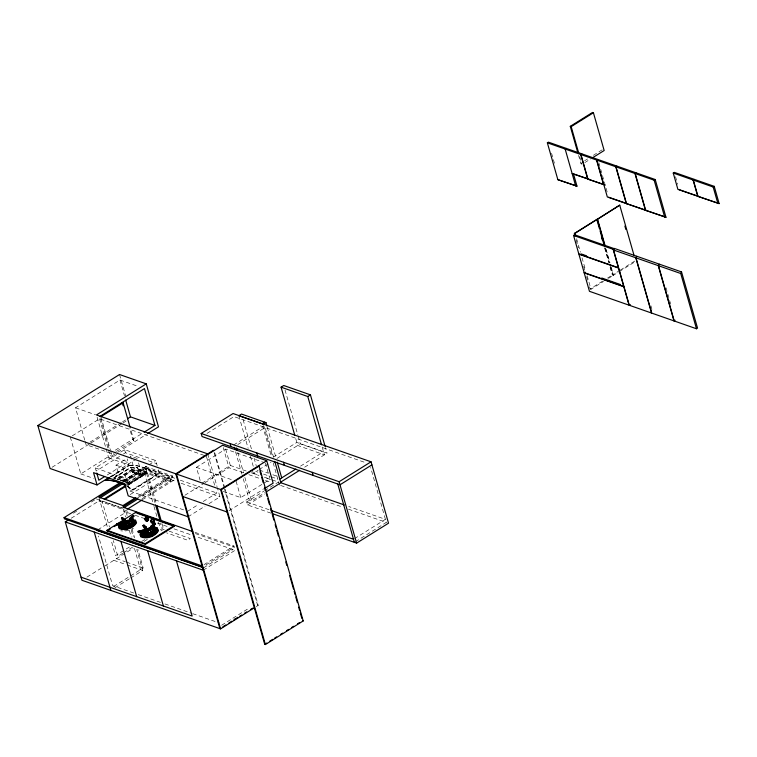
<?xml version="1.0" encoding="UTF-8"?>
<svg xmlns="http://www.w3.org/2000/svg" width="757" height="757" viewBox="0 0 757 757"><rect width="100%" height="100%" fill="white"/><g stroke="black" fill="none" stroke-linecap="round" stroke-linejoin="round"><path stroke-width="0.57" stroke-dasharray="3.79 2.84" d="M136.44 467.41L137.481 467.883M137.414 467.466L137.102 467.523M137.282 467.665L136.762 467.637M136.648 467.599L137.414 467.826M128.539 484.84L147.293 472.945L128.567 484.953L126.419 484.13M128.567 484.953L129.646 484.045L129.059 483.723A72.776 34.992 58 0 0 127.299 482.815A73.836 35.503 58 0 0 126.126 482.256A73.741 35.465 58 0 1 127.28 482.758A72.596 34.907 58 0 1 129.627 483.978M84.737 440.167L75.52 407.796L119.984 380.023L137.783 386.259M72.256 435.843L99.564 418.801L205.251 455.78M89.969 442.164L121.584 422.415M122.568 421.8L125.539 419.946M52.082 467.268L89.941 443.621M90.935 443.006L121.82 423.712M122.814 423.097L126.807 420.608M115.319 450.178L142.108 433.449M85.058 441.284L86.014 444.633L110.484 453.197L111.639 454.427L115.509 452.014M116.474 451.409L133.875 440.546L130.393 428.33M70.306 437.063L80.8 473.901L110.049 455.629L128.084 461.94L106.633 475.339M106.122 448.873L108.705 457.928L116.663 452.951M117.666 452.326L146.536 434.3M579.72 156.623L581.934 164.401L580.78 163.171L583.675 161.355M584.65 160.758L587.546 158.942M593.346 155.317L603.007 149.29M119.606 456.386L96.205 470.996L95.335 467.93L116.786 454.531M120.685 452.099L124.583 449.658L155.734 460.559L157.191 465.678M584.83 162.594L590.63 158.97M123.505 453.954L125.454 452.733L156.604 463.634M138.54 462.839L141.02 471.545L126.533 480.591A74.716 35.929 58 0 0 119.72 478.216L116.001 465.158L126.627 458.524M116.001 465.158L122.814 467.542L135.361 459.698M110.011 476.844L128.955 465.006L127.204 458.874M110.371 477.165L129.807 465.214M111.411 476.655L129.4 465.252M113.872 477.762L130.564 467.343A73.741 35.465 58 0 1 144.947 471.725A72.615 34.917 58 0 1 147.293 472.945M113.891 477.837L131.093 467.457A73.836 35.503 58 0 1 144.965 471.791A72.776 34.992 58 0 1 146.726 472.69L147.255 472.974L146.243 473.92L132.428 469.198L130.564 467.343M113.418 478.49L131.093 467.457M132.428 469.198L116.72 479.011L132.466 469.302M135.948 467.012L136.866 467.627M119.72 478.216L134.207 469.16A74.716 35.929 58 0 1 141.02 471.545M132.872 471.99C135.844 470.258 129.002 472.803 134.263 472.803L135.418 472.037L134.32 472.519L132.872 471.99L134.32 472.519M132.882 472.027L133.667 471.545L135.134 472.037M138.503 470.703L138.474 469.946L139.307 470.977M139.477 470.296L139.903 471.185M122.88 480.913L145.779 466.605L172.473 475.954L173.703 480.25L143.376 499.185M122.795 481.187L136.629 472.5L132.125 470.986L118.281 479.645L122.785 481.149L147.927 465.432M148.911 464.826L155.734 460.559M123.703 481.689L145.514 468.072L174.744 478.263M73.41 513.246L77.394 510.757M91.36 502.042L95.344 499.544M124.224 481.518L146.129 467.835L172.823 477.175L139.969 497.699M124.413 481.698L138.257 473.011L142.723 474.535L128.889 483.231L124.403 481.66M126.04 481.679L145.864 469.302L169.89 477.705L138.171 497.519M141.313 474.09L140.471 474.62L139.042 474.128L139.884 473.608M125.586 483.004L127.356 481.897M127.299 482.815L144.947 471.715M71.224 518.233L99.801 500.386L101.135 500.85L100.151 501.465M126.523 483.695L147 470.901L173.703 480.25M207.03 433.411L233.96 416.596L365.234 462.527M126.911 484.754L146.735 472.368L170.77 480.78L169.549 476.475L136.828 496.904M129.059 483.723L146.726 472.69M126.807 485.682L146.565 473.343L171.044 481.906M95.335 467.93L126.476 478.831L129.977 491.104L159.225 472.841M132.882 489.921L156.917 474.876L132.91 490.034L132.343 489.524A72.417 34.822 58 0 0 127.034 486.231M130.185 494.595L160.106 475.907L175.624 481.338M137.632 497.709L172.473 475.954M142.042 498.721L170.77 480.78M125.69 510.227L123.921 511.335L130.592 513.672M200.151 480.44L196.423 467.362L225.671 449.09L264.269 462.593M97.861 529.777L126.145 512.111L127.11 515.498M233.629 444.993L262.878 426.721L271.233 456.036M237.802 444.548L265.111 427.497L273.457 456.821M202.053 483.108L230.327 465.441L246.867 471.233M184.878 495.277L203.926 483.382M204.92 482.758L228.983 467.741L244.435 473.144M129.4 546.98L115.537 555.638L111.042 539.845M273.107 457.237L296.82 442.429L323.523 451.768L299.81 466.577M187.604 511.268L198.325 504.569M203.198 501.522L216.852 493.006L215.896 489.656M122.785 553.282L117.846 556.367L113.342 540.583M123.77 552.667L132.664 547.112M141.559 541.558L145.505 539.088M160.333 529.834L162.301 528.594L160.702 522.964M86.904 577.137L103.86 566.548M104.854 565.924L133.289 548.163M144.161 541.378L149.101 538.293M160.957 530.894L163.616 529.228L168.063 530.789M252.649 471.214L253.235 473.267L258.175 470.182M259.159 469.558L271.015 462.158M276.948 458.458L300.349 443.839L327.052 453.178L325.453 447.567M188.039 516.776L204.996 506.187M208.979 503.698L219.956 496.847L217.373 487.801M223.135 491.435L240.773 497.604L270.031 479.332L264.515 477.412M229.03 510.729L263.105 489.448M270.949 513.151L247.586 504.976L246.706 501.9L263.994 491.104M264.657 490.697L278.623 481.972M113.607 586.476L129.561 576.512M130.564 575.888L143.187 567.996L137.821 549.147M304.636 467.183L327.052 453.178M589.466 286.695L590.11 288.956L602.676 281.102M607.511 278.084L612.347 275.075L613.236 275.378L610.028 264.146M610.36 267.013L612.612 274.905L619.377 270.675M620.343 270.079L634.839 261.023L634.196 258.762M243.262 478.821L249.365 500.245L251.598 501.02L265.243 492.495M590.11 288.956L590.999 289.269L603.566 281.415M608.401 278.396L613.236 275.378M612.612 274.905L613.501 275.217L618.327 272.198M619.302 271.593L634.763 261.931M114.837 587.877L129.797 578.537M130.791 577.913L142.761 570.437L136.743 549.327M247.586 504.976L264.534 494.387M204.021 564.646L233.941 545.967L234.292 547.188L204.371 565.876M203.69 567.75L232.938 549.487M203.255 570.191L235.162 550.263L196.233 536.637M354.503 538.653L385.417 519.34L348.712 506.499M221.631 625.244L249.555 607.805M355.383 541.719L386.297 522.415L370.637 467.457M256.245 606.594L258.222 605.354L225.066 488.946M131.434 529.313L133.487 528.216M134.017 470.835C135.531 469.851 132.068 470.466 133.506 470.949M129.144 530.212L124.489 531.159L120.77 530.799M133.847 470.892C130.649 470.92 136.998 469.378 133.629 471.081M138.266 473.049L142.742 474.582M139.023 474.09L140.471 474.62M259.462 470.088L268.366 473.201M272.813 474.762L277.261 476.314M75.52 407.796L95.543 414.798M255.696 471.365L257.919 472.141M263.483 474.09L270.154 476.418M271.271 476.806L277.942 479.143M253.235 473.267L258.79 475.207M264.354 477.156L271.034 479.493M272.142 479.881L278.822 482.218M251.286 472.775L258.998 475.481M280.61 485.436L342.912 507.228M348.466 509.177L386.297 522.415M248.845 474.686L259.888 478.547M265.404 480.477L270.921 482.408M196.423 467.362L232.806 480.089M137.301 458.496L130.488 456.111L134.207 469.16M246.706 501.9L270.069 510.076M180.289 480.203L216.852 493.006M108.705 457.928L128.955 465.006M137.121 467.76L136.752 467.362M181.16 483.278L219.956 496.847M80.8 473.901L93.527 478.358M129.977 491.104L184.273 510.104M195.003 532.341L233.941 545.967M96.347 498.929L123.041 508.269M195.353 533.571L234.292 547.188M121.934 508.051L102.1 501.115L109.491 527.052M98.817 501.002L124.176 509.877M135.039 515.233L143.944 518.346M157.295 523.011L168.414 526.91M173.978 528.85L190.669 534.688M169.18 531.177L190.31 538.568L187.651 540.233L166.521 532.833M258.222 605.354L257.56 605.117L224.403 488.71M116.493 558.657L125.388 561.77M126.504 562.158L143.187 567.996M113.834 560.322L126.069 564.599M127.185 564.987L142.761 570.437M133.771 593.034L112.632 585.634L98.495 536.022M138.219 594.586L160.465 602.373M164.912 603.935L191.616 613.274M192.732 613.662L219.426 623.002M156.917 474.876L156.387 474.507A72.417 34.822 58 0 0 129.835 465.281M133.875 440.546L132.721 439.306L129.542 428.15M675.537 176.693L677.695 184.254M666.009 287.726L671.128 305.705M650.897 305.705L652.174 310.2M598.853 162.802L607.71 193.896M606.139 249.375L609.981 262.859M611.259 267.353L613.501 275.217M605.553 248.419L609.716 263.02M578.556 155.355L580.78 163.171M604.9 247.842L609.073 262.499M604.635 248.003L608.808 262.67M610.095 267.174L612.347 275.075M576.597 238.71L580.439 252.195M582.038 257.806L585.558 270.164M587.158 275.785L590.999 289.269M551.579 153.264L554.749 164.364M576.162 240.206L578.329 247.794M583.685 266.398L584.972 270.911M586.58 276.551L587.858 281.065M322.16 446.99L324.393 454.834L297.69 445.495L295.457 437.641M285.02 389.997L297.794 434.859M298.116 435.985L300.349 443.839M267.259 427.128L275.936 457.578M263.635 425.406L272.312 455.856M273.163 462.801L279.494 485.048M265.366 462.981L269.719 478.244M243.111 419.7L251.456 449.015M254.03 458.032L256.273 465.924M238.843 415.716L248.154 448.418M250.406 456.31L253.614 467.589M237.783 452.535L243.565 472.832M244.852 477.345L251.598 501.02M235.559 451.759L241.985 474.308M236.118 481.253L240.773 497.604M225.671 449.09L230.327 465.441M223.211 447.491L228.983 467.741M214.761 452.781L224.744 487.82M214.099 452.544L224.081 487.584M207.711 453.878L217.051 486.675M206.358 456.168L214.628 485.19M158.355 469.766L160.106 475.907M119.54 374.516L125.662 396.006M145.779 466.605L156.585 504.55M162.017 523.617L163.616 529.228M145.514 468.072L146.735 472.368M119.984 380.023L124.432 395.656M146.565 473.343L155.242 503.793M144.341 472.567L153.652 505.269M153.974 506.395L156.869 516.548M158.478 522.179L160.077 527.818M139.279 470.229L139.506 471.043M138.474 469.946L138.701 470.769M124.583 449.658L125.454 452.733M122.814 467.542L126.533 480.591M100.889 416.672L110.371 449.98M110.692 451.096L111.639 454.427M100.634 418.593L109.85 450.964M126.58 509.679L128.179 515.318M132.04 528.85L134.604 537.867M99.564 418.801L108.147 448.939M108.459 450.055L110.049 455.629M131.283 530.155L133.213 536.921M97.104 417.211L105.8 447.747M123.334 509.291L125.511 516.946M129.352 530.402L131.264 537.129M134.462 548.352L140.528 569.661M98.921 497.311L107.513 527.449M114.449 478.613A73.836 35.503 58 0 1 115.49 478.774M119.833 479.815A73.836 35.503 58 0 0 117.089 479.096A73.741 35.465 58 0 1 119.814 479.749M120.401 479.995A73.836 35.503 58 0 1 122.662 480.79M123.23 481.007A73.836 35.503 58 0 1 124.962 481.736M114.43 478.547A73.741 35.465 58 0 1 116.001 478.803M120.382 479.929A73.741 35.465 58 0 1 122.643 480.723M123.211 480.941A73.741 35.465 58 0 1 124.943 481.67M129.475 465.479A71.934 34.595 58 0 1 156.954 475.093M127.044 486.354A71.934 34.595 58 0 1 132.92 490.11M142.231 473.891C144.227 475.245 144.492 471.81 142.231 473.891M142.534 473.844L143.858 473.551L142.534 473.844M139.922 473.276L138.455 474.242L140.414 474.904L141.89 473.939L139.922 473.276"/><path stroke-width="1.14" d="M122.511 525.481L122.237 524.913M119.407 526.352L119.947 528.197C125.217 530.525 132.73 527.951 135.683 523.049L135.125 521.213M120.268 526.181L120.751 527.828C125.463 529.909 132.172 527.61 134.812 523.229L134.33 521.582M120.486 527.875L120.997 525.973L123.325 523.939M121.555 527.449L121.092 526.02L124.11 522.661M121.129 526.796L121.129 526.001M122.123 524.8L122.454 525.964L125.246 526.531M140.234 534.839L140.83 536.864C146.659 539.448 154.967 536.599 158.232 531.177L157.636 529.152L156.453 528.5M142.609 533.515L143.026 534.962L146.489 535.701M143.593 532.313L143.925 533.477C147.255 534.944 151.987 533.316 153.851 530.231L153.51 529.077M143.906 531.83L144.218 532.89C147.265 534.234 151.599 532.748 153.302 529.919L152.99 528.859C149.545 527.392 144.606 529.332 143.319 532.956L143.688 534.215C147.284 535.805 152.422 534.045 154.437 530.695L154.068 529.446M147.445 531.405C155.97 528.405 141.455 531.14 149.366 530.174M125.908 523.078L128.378 522.955L126.135 523.986M147.776 531.121L147.407 531.017M126.949 522.567C137.831 521.696 119.038 529.701 126.154 522.917M148.277 530.07C153.132 528.32 151.466 533.836 146.934 533.032M125.634 524.752L126.249 523.409L128.264 522.69L128.065 522.037L125.671 522.822L126.353 523.806L125.946 525.121L126.76 528.727L125.709 528.925L124.81 525.755L124.526 526.626L125.586 526.427L125.861 525.547L124.299 525.831L124.526 526.626M145.997 534.139L146.281 533.259L147.18 536.439L148.24 536.24L147.719 530.922L146.773 531.102L145.77 533.344L145.997 534.139L147.057 533.94L147.331 533.06L145.77 533.344M143.783 532.039L145.476 530.638M124.299 525.831L125.302 523.589L126.249 523.409M125.302 523.589L125 525.301L125.946 525.121M125.056 526.522L125.889 523.901M146.527 534.035L147.719 530.922M122.322 524.374L122.748 525.377L124.233 525.897M122.274 524.752L122.965 523.891M125.709 528.925L126.845 528.301M147.18 536.439L146.47 532.814M119.407 526.361C122.019 521.724 128.283 519.908 133.317 520.466M119.625 527.156L121.735 524.147L125.284 522.037M126.495 525.737L130.885 523.721L131.832 522.406L131.519 521.346C128.075 519.879 123.136 521.819 121.849 525.443L122.218 526.702C125.813 528.291 130.952 526.541 132.967 523.182L131.869 521.526M128.028 522.652L126.514 522.339L125.946 523.522M133.942 523.399L131.444 526.087L126.646 527.96M142.562 533.534L145.599 530.061M151.022 521.478L151.022 522.103L150.567 520.513C154.239 515.602 156.093 523.03 151.561 522.292L150.567 520.513M149.498 530.165C149.725 527.856 145.07 531.405 148.542 530.619M155.412 530.912L152.914 533.6L148.117 535.473M613.539 249.999L614.343 248.41L636.59 256.197L635.795 257.777L651.531 313.038L629.285 305.251L613.539 249.999L635.795 257.777M674.004 320.902L651.758 313.114L636.012 257.863L636.817 256.273L659.063 264.061L658.268 265.641L674.004 320.902L675.064 320.23M658.486 265.726L659.29 264.136L681.537 271.924L697.538 328.093L696.478 328.765L674.222 320.977L658.486 265.726L680.732 273.504L696.478 328.765M680.732 273.504L681.537 271.924M123.817 522.746L122.927 519.567L123.779 519.141L124.687 522.311L123.902 522.69M145.278 530.279L146.158 529.824L145.458 527.459L142.959 525.538L143.906 525.055L146.309 527.033L145.571 527.856L144.398 527.08L145.316 530.269L142.959 525.538M123.883 522.727L121.489 518.025L122.435 517.542L124.952 519.917L124.101 520.343L122.927 519.567M132.891 521.62L130.469 521.28L135.437 520.22L135.172 521.592L133.629 521.63L134.538 524.809L133.8 524.8L132.891 521.62L133.327 521.109L134.235 524.279L133.8 524.8M130.583 521.677L130.904 520.769M133.629 521.63L134.121 521.053L135.03 524.232L134.538 524.809M130.469 521.28L135.437 520.22M154.362 529.134L151.939 528.793L156.907 527.733L156.642 529.105L155.1 529.143L156.008 532.322L155.27 532.313L154.579 528.878L152.271 528.935M152.053 529.19L152.375 528.282M155.1 529.143L156.888 528.821M151.939 528.793L156.907 527.733M155.27 532.313L156.5 531.745L155.592 528.566M156.008 532.322L156.5 531.745M145.713 520.021C144.209 522.339 150.643 520.267 148.145 519.226M151.476 522.037C149.971 524.355 156.406 522.283 153.898 521.242M149.176 529.909L148.864 530.629M155.724 533.638L156.813 532.474M129.513 518.621L133.043 515.517L133.79 515.678L134.017 516.473L132.04 517.211L132.948 520.39L132.371 520.844L131.463 517.674L129.513 518.621L130.185 518.763L133.79 515.678M154.513 528.5L153.605 525.32L151.769 526.673L150.984 526.134L154.513 523.03L155.488 523.986L153.889 524.8L155.109 523.901M150.984 526.134L151.655 526.276L155.261 523.191M575.017 235.957L574.374 233.705L574.998 233.09L597.235 219.208L604.909 246.167M634.129 255.715L619.728 205.156L574.374 233.705M619.728 205.156L596.866 219.653L599.44 228.671M129.958 519.094L131.803 517.741M129.627 519.018L132.134 517.807L132.74 519.927M145.808 518.99L145.259 520.087L147.918 518.431M143.508 530.288L140.017 534.045L140.613 536.07C146.432 538.653 154.74 535.805 158.005 530.383L157.409 528.358L154.56 527.364L150.227 527.667L145.562 529.19M143.858 531.736L145.098 530.846M151.097 526.531L153.605 525.32M144.795 531.452L142.467 533.486L141.956 535.388L142.448 536.126M151.428 526.607L153.274 525.254M146.953 530.799L145.798 532.039L146.375 532.919M109.008 477.468L97.047 484.934L50.094 468.507L37.85 425.538L119.54 374.516L146.243 383.856L158.487 426.834L147.53 433.676M146.243 383.856L96.461 414.95L207.711 453.878M130.072 427.213L123.117 402.79L100.889 416.672L99.99 416.359L144.455 388.587L154.948 425.425L144.085 432.219M577.6 152.006L570.286 126.334L592.523 112.452L593.412 112.765L604.162 150.52L592.561 157.759M570.286 126.334L571.175 126.646L593.412 112.765M547.358 142.818L548.418 142.155L581.802 153.841L580.733 154.504L547.358 142.818L557.852 179.655L576.976 186.146L573.494 173.93M127.507 418.716L130.478 416.861L154.948 425.425M566.227 148.391L565.157 149.053L575.651 185.881M580.96 154.579L582.019 153.917L597.595 159.367L596.535 160.03L580.96 154.579L587.952 179.135L603.528 184.585L596.535 160.03M596.838 160.134L597.898 159.472L616.86 166.105L615.791 166.767L596.838 160.134L607.332 196.971L646.79 210.569M104.674 476.55L98.826 480.212L96.792 473.049M105.365 480.298L109.358 477.762M105.762 480.222L109.405 477.913M616.018 166.843L617.078 166.18L636.041 172.814L634.972 173.476L616.018 166.843L626.512 203.68L665.971 217.278L655.221 179.523L636.259 172.889L635.199 173.561L645.693 210.389L665.971 217.278M202.384 567.116L64.43 518.857L64.08 517.627L119.89 482.777M121.726 482.928L98.921 497.169L122.956 505.572L135.844 497.529M371.905 464.864L339.997 484.792L202.043 436.524L201.173 433.458L233.08 413.53L371.034 461.798L388.521 523.191L356.613 543.119L272.056 513.539M100.265 497.775L123.069 483.534M254.267 607.833L220.571 628.868L81.917 580.25L65.31 521.923L69.247 519.463M294.814 435.398L281.084 387.168L283.743 385.512L310.436 394.851L325.132 446.45M104.106 498.995L125.917 485.369M105.062 499.26L125.813 486.306M136.629 498.333L122.691 507.039L192.78 531.565M124.034 507.644L137.982 498.939M264.638 422.151L261.979 423.816L263.313 424.28L265.972 422.624L266.937 426.002M127.564 509.054L142.382 499.8M281.084 387.168L307.777 396.517L310.436 394.851M635.199 173.561L654.152 180.194L655.221 179.523M673.247 173.041L674.307 172.369L694.16 179.314L693.09 179.986L673.247 173.041L677.903 189.392L719.15 203.614L714.23 186.345L694.377 179.4L693.317 180.062L697.973 196.413L719.15 203.614M573.56 235.455L574.62 234.793L614.23 248.646L613.161 249.318L573.56 235.455L578.802 253.879L618.412 267.732L613.161 249.318M107.002 530.297L135.891 512.252L174.119 525.632L174.309 526.295L145.42 544.34L107.191 530.96L107.002 530.297L145.23 543.668L174.119 525.632M107.191 530.96L110.181 529.096M114.165 526.607L116.162 525.367M120.145 522.879L122.132 521.63M144.805 518.498C148.476 513.587 150.331 521.015 145.798 520.277L144.805 518.498L145.259 520.087M145.344 518.687L148.003 517.031M145.798 520.277L148.457 518.621M151.107 520.702L153.766 519.047M151.561 522.292L154.22 520.636M264.108 488.814L273.126 483.184L266.719 460.691L220.618 489.486L264.723 644.321L265.385 644.548L303.197 620.939L259.093 466.104L258.421 465.877M37.85 425.538L221.281 489.713L259.093 466.104M693.317 180.062L713.17 187.007L714.23 186.345M584.205 272.899L623.815 286.752L629.058 305.175L589.457 291.313L584.205 272.899L585.275 272.236M279.939 478.982L295.855 469.047M280.923 481.991L299.696 470.267M266.218 491.889L280.847 482.748L344.255 504.938M201.173 433.458L339.117 481.726L371.034 461.798M629.285 305.251L630.344 304.588M234.831 619.169L237.821 617.305M222.88 626.777L225.851 624.922M228.822 623.068L231.793 621.213M233.781 619.974L235.758 618.734M239.723 616.255L241.701 615.025M244.681 613.161L246.659 611.93M250.624 609.451L252.601 608.212M264.723 644.321L266.71 643.072M269.691 641.207L272.681 639.343M274.668 638.104L276.655 636.864M280.639 634.375L282.626 633.136M286.61 630.647L288.597 629.408M291.587 627.544L293.574 626.294M297.548 623.815L299.545 622.566M126.514 521.412L124.754 522.254M124.006 523.125L125.274 522.444M145.06 530.856L146.555 530.061M151.457 534.366L152.923 533.581M154.04 527.828C149.205 527.78 143.328 529.361 140.878 533.874L141.417 535.71C146.688 538.038 154.201 535.464 157.153 530.562L156.595 528.727M121.716 518.819L122.189 518.573M122.492 519.33L122.965 519.094M124.839 519.52L123.987 519.945L121.489 518.025M123.391 522.51L124.687 522.311M143.187 526.333L143.66 526.087M143.962 526.844L144.918 526.37L143.906 525.055M145.458 527.459L146.309 527.033M144.871 530.023L145.817 529.54M150.047 535.757L152.119 534.953M150.274 536.552L152.356 535.748M120.42 527.345L119.417 527.213L120.42 527.345L119.369 523.768L121.82 522.5L116.578 523.816L116.966 525.065L118.669 524.487L116.881 524.838M138.436 532.578L139.979 531.546L141.048 535.171L141.89 534.858L140.84 531.282L143.291 530.014L138.048 531.329L138.436 532.578L140.14 532.001L138.351 532.351M119.445 523.967L122.009 523.096M116.578 523.816L122.076 523.305L119.369 523.768M140.916 531.48L143.48 530.61M138.048 531.329L143.546 530.818L140.84 531.282M140.887 534.726L141.89 534.858M126.523 521.459L128.529 521.024M126.551 526.352L131.34 524.156L132.38 522.718L132.04 521.564M150 528.537L143.205 531.66L141.739 533.694L142.221 535.341C146.934 537.423 153.643 535.123 156.283 530.733L155.8 529.096M125.416 523.986L126.353 523.806M147.833 531.319L146.773 531.102M147.378 535.994L148.315 535.814M127.942 521.166L133.043 520.986M125.019 528.187L126.665 527.941M124.593 529.9L126.665 529.616M149.413 528.679L154.182 528.433M148.769 530.25L149.687 530.269M146.063 537.413L148.135 537.129M150.615 528.443L152.886 528.717L151.495 528.746M134.235 524.279L135.03 524.232M131.018 521.166L133.327 521.109M130.8 521.422L133.109 521.365M133.875 521.346L135.418 521.308M129.248 520.986L131.368 521.194M125.037 528.168L122.36 527.932M145.051 535.672L146.508 535.682M572.16 173.608L589.06 179.314L573.484 173.864M587.952 179.135L604.852 184.84M557.852 179.655L576.976 186.146M131.463 517.674L132.134 517.807M155.488 523.986L154.513 523.03M142.704 537.091L144.218 537.404M679.228 189.647L697.973 196.205M608.656 197.227L627.61 203.86M636.012 257.863L658.268 265.641M581.054 253.898L586.561 255.828M601.777 278.008L620.475 284.547M265.972 422.624L241.502 414.06L238.843 415.716L260.881 423.428M123.117 402.79L122.227 402.478L123.183 405.828M266.719 460.691L222.567 445.239L176.466 474.033L220.571 628.868M214.117 450.519L213.455 450.283L175.794 473.806L219.909 628.632M271.186 510.464L353.51 539.268M182.872 496.535L227.024 511.978M188.039 516.776L128.198 495.835L124.697 483.562L93.546 472.661L97.047 484.934M137.178 513.303L174.309 526.295M64.08 517.627L202.034 565.895M96.887 530.383L203.69 567.75M65.31 521.923L203.255 570.191M302.526 620.702L303.197 620.939M81.046 577.175L192.164 616.056L176.428 560.805M121.517 527.468L122.397 527.913M123.448 518.857L122.435 517.542M123.779 519.141L124.952 519.917M123.353 519.349L124.526 520.125M143.291 530.014L143.546 530.818M121.82 522.5L122.076 523.305M713.17 187.007L717.825 203.359M693.09 179.986L697.755 196.337M654.152 180.194L664.646 217.022M634.972 173.476L645.466 210.314M615.791 166.767L626.285 203.605M624.885 226.069L625.85 229.447M580.733 154.504L587.725 179.059M571.175 126.646L578.764 153.293M597.5 219.038L605.174 246.006M600.083 230.923L603.935 244.454M601.418 236.733L602.383 240.111M574.998 233.09L575.642 235.342M339.117 481.726L356.613 543.119M337.773 484.016L354.38 542.343M307.777 396.517L321.517 444.747M312.291 472.34L313.171 475.405M283.497 462.262L284.367 465.337M277.223 462.092L281.718 477.875M274.744 461.325L280.847 482.748M256.793 452.923L257.673 455.988M260.03 471.526L260.995 474.913M261.638 477.175L263.247 482.824M264.543 487.347L265.508 490.735M266.152 492.996L267.117 496.384M267.76 498.645L269.369 504.294M270.656 508.818L271.621 512.215M272.265 514.467L273.873 520.125M275.16 524.639L276.125 528.036M276.769 530.297L278.387 535.947M279.674 540.46L280.639 543.857M281.282 546.119L282.247 549.506M285.786 561.94L286.752 565.328M289.647 575.5L293.517 589.06M294.161 591.321L295.126 594.709M295.769 596.97L297.378 602.619M298.665 607.142L299.63 610.539M300.274 612.792L301.882 618.45M236.496 448.021L237.14 450.273M234.273 447.245L234.916 449.497M230.1 443.583L230.97 446.649M221.281 489.713L265.385 644.548M156.907 505.676L161.373 521.374M125.709 400.122L130.478 416.861M155.564 504.919L160.058 520.702M156.415 528.31L156.642 529.105M153.226 518.857L153.68 520.447M154.258 524.885L155.166 528.055M152.933 525.188L153.841 528.358M147.331 533.06L148.24 536.24M146.83 533.146L147.057 533.94M147.634 550.727L163.37 605.979M145.23 543.668L145.42 544.34M135.891 512.252L136.08 512.924M140.14 532.001L141.048 535.171M134.945 520.797L135.172 521.592M132.787 517.372L133.696 520.542M125.861 525.547L126.76 528.727M123.741 519.908L124.347 522.027M125.359 525.632L125.586 526.427M118.508 524.033L119.578 527.657M120.931 541.387L136.667 596.639M94.228 532.048L110.844 590.365M105.8 480.288A72.417 34.822 58 0 1 125.265 485.256M105.441 480.496A71.934 34.595 58 0 1 125.274 485.379M118.546 526.531L119.142 528.556C124.962 531.14 133.27 528.291 136.534 522.869L135.938 520.844C130.109 518.261 121.801 521.109 118.546 526.531M146.886 521.034L147.738 520.807L146.915 520.967M152.64 523.049L153.501 522.822L152.668 522.983M618.497 268.035L578.897 254.182L584.139 272.596L623.749 286.458L618.497 268.035"/></g></svg>
